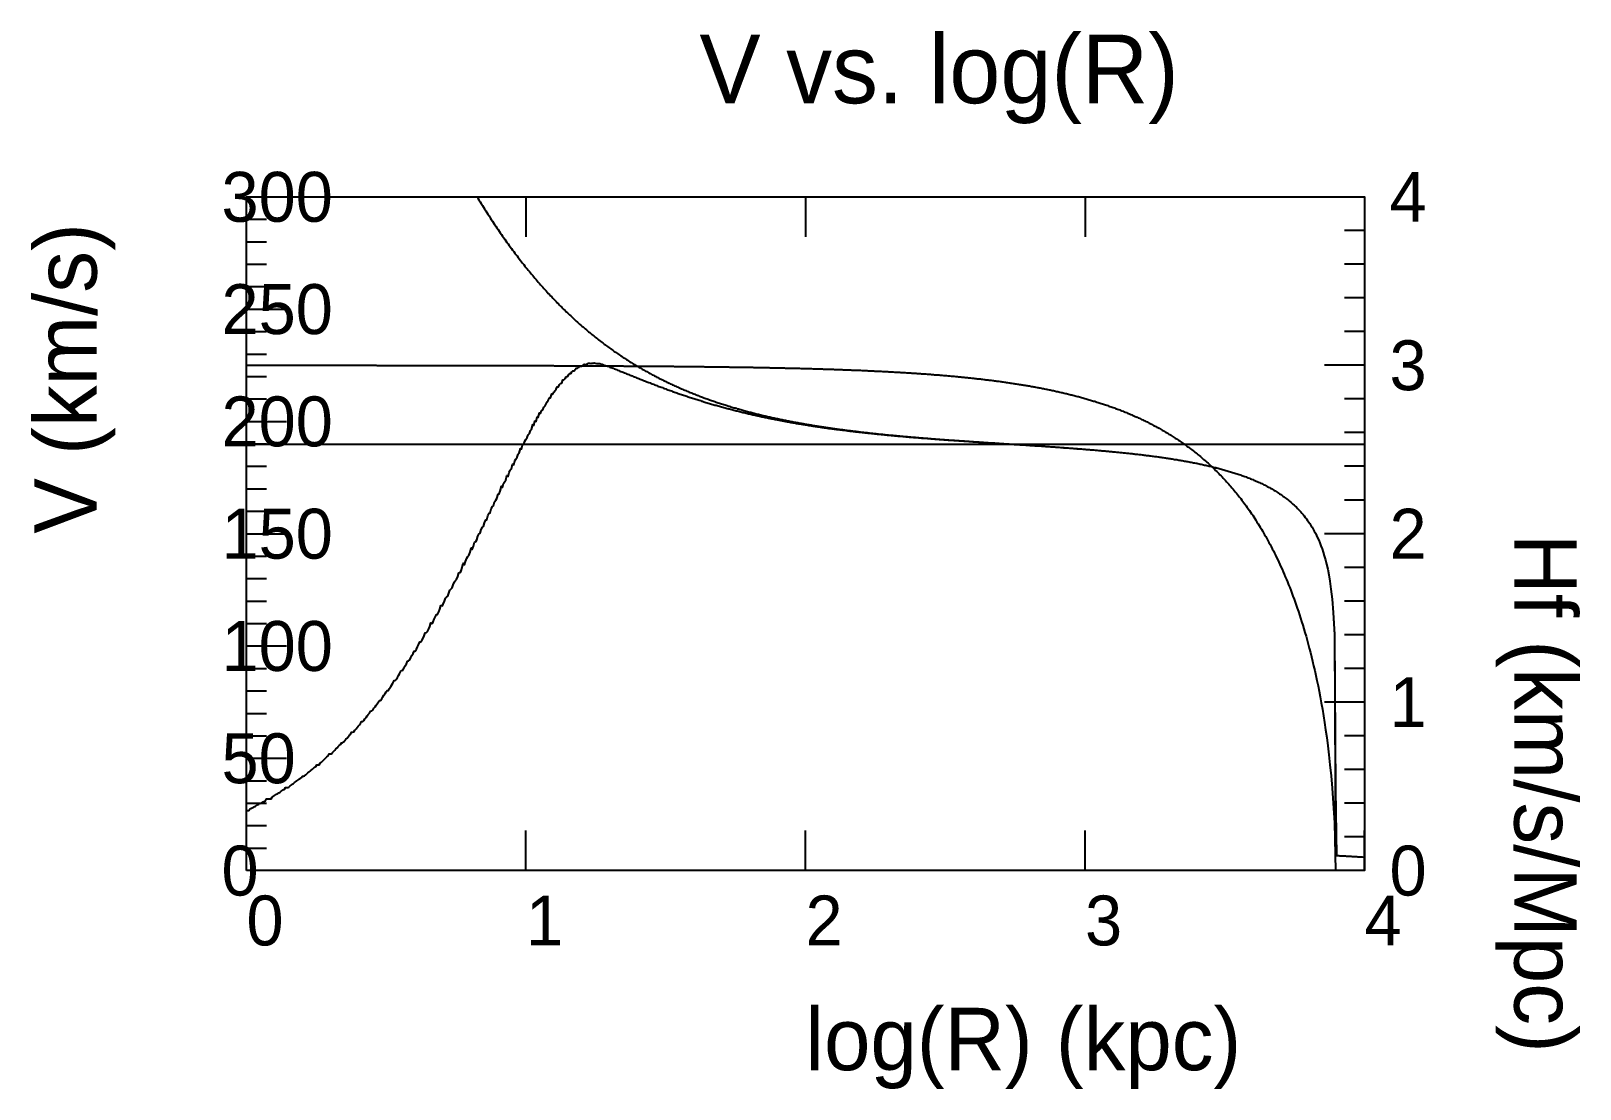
# Model space of a CAD drawing. Extents: x -35 to 214, y -35 to 135.
import ezdxf

# ---------------------------------------------------------------- set-up
doc = ezdxf.new("R2010")
doc.units = 0

msp = doc.modelspace()

# ---------------------------------------------------------------- linework, layer by layer
at = {"color": 0}
for p, q in [((44.8, 108), (44.8, 101.6)), ((89.6, 108), (89.6, 101.6)), ((134.4, 108), (134.4, 101.6)), ((179.2, 108), (179.2, 101.6)), ((0, 104.4), (3.2, 104.4)), ((179.2, 102.6), (176, 102.6)), ((0, 100.8), (3.2, 100.8)), ((0, 97.2), (3.2, 97.2)), ((179.2, 97.2), (176, 97.2)), ((0, 93.6), (3.2, 93.6)), ((0, 90), (6.4, 90)), ((179.2, 91.8), (176, 91.8)), ((0, 86.4), (3.2, 86.4)), ((179.2, 86.4), (176, 86.4)), ((0, 82.8), (3.2, 82.8)), ((179.2, 81), (172.8, 81)), ((0, 79.2), (3.2, 79.2)), ((0, 75.6), (3.2, 75.6)), ((179.2, 75.6), (176, 75.6)), ((0, 72), (6.4, 72)), ((179.2, 70.2), (176, 70.2)), ((0, 68.4), (3.2, 68.4)), ((0, 64.8), (3.2, 64.8)), ((179.2, 64.8), (176, 64.8)), ((0, 61.2), (3.2, 61.2)), ((0, 57.6), (3.2, 57.6)), ((179.2, 59.4), (176, 59.4)), ((0, 54), (6.4, 54)), ((179.2, 54), (172.8, 54)), ((0, 50.4), (3.2, 50.4)), ((179.2, 48.6), (176, 48.6)), ((0, 46.8), (3.2, 46.8)), ((0, 43.2), (3.2, 43.2)), ((179.2, 43.2), (176, 43.2)), ((0, 39.6), (3.2, 39.6)), ((179.2, 37.8), (176, 37.8)), ((0, 36), (6.4, 36)), ((0, 32.4), (3.2, 32.4)), ((179.2, 32.4), (176, 32.4)), ((0, 28.8), (3.2, 28.8)), ((0, 25.2), (3.2, 25.2)), ((179.2, 27), (172.8, 27)), ((0, 21.6), (3.2, 21.6)), ((179.2, 21.6), (176, 21.6)), ((0, 18), (6.4, 18)), ((179.2, 16.2), (176, 16.2)), ((0, 14.4), (3.2, 14.4)), ((0, 10.8), (3.2, 10.8)), ((179.2, 10.8), (176, 10.8)), ((0, 7.2), (3.2, 7.2)), ((44.8, 0), (44.8, 6.4)), ((89.6, 0), (89.6, 6.4)), ((134.4, 0), (134.4, 6.4)), ((179.2, 5.4), (176, 5.4)), ((179.2, 0), (179.2, 6.4)), ((0, 3.6), (3.2, 3.6))]:
    msp.add_line(p, q, dxfattribs=at)
at = {"color": 3}
msp.add_line((0, 68.34), (179.2, 68.34), dxfattribs=at)
at = {"color": 0}
msp.add_lwpolyline([(0, 0), (0, 108), (179.2, 108), (179.2, 0)], close=True, dxfattribs=at)
at = {"color": 6}
msp.add_lwpolyline([(36.98, 108), (37.09, 107.8), (37.27, 107.51), (37.45, 107.21), (37.63, 106.92), (37.81, 106.63), (37.99, 106.34), (38.17, 106.06), (38.35, 105.77), (38.53, 105.49), (38.71, 105.21), (38.89, 104.93), (39.07, 104.65), (39.24, 104.38), (39.42, 104.1), (39.6, 103.83), (39.78, 103.56), (39.96, 103.29), (40.14, 103.02), (40.32, 102.76), (40.5, 102.5), (40.68, 102.23), (40.86, 101.97), (41.04, 101.72), (41.22, 101.46), (41.4, 101.21), (41.57, 100.95), (41.75, 100.7), (41.93, 100.45), (42.11, 100.21), (42.29, 99.96), (42.47, 99.71), (42.65, 99.47), (42.83, 99.23), (43.01, 98.99), (43.19, 98.75), (43.37, 98.52), (43.55, 98.28), (43.72, 98.05), (43.9, 97.82), (44.08, 97.59), (44.26, 97.36), (44.44, 97.13), (44.62, 96.91), (44.8, 96.68), (44.98, 96.46), (45.16, 96.24), (45.34, 96.02), (45.52, 95.8), (45.7, 95.59), (45.88, 95.37), (46.05, 95.16), (46.23, 94.95), (46.41, 94.74), (46.59, 94.53), (46.77, 94.32), (46.95, 94.12), (47.13, 93.91), (47.31, 93.71), (47.49, 93.51), (47.67, 93.31), (47.85, 93.11), (48.03, 92.91), (48.2, 92.72), (48.38, 92.52), (48.56, 92.33), (48.74, 92.14), (48.92, 91.95), (49.1, 91.76), (49.28, 91.57), (49.46, 91.38), (49.64, 91.2), (49.82, 91.01), (50, 90.83), (50.18, 90.65), (50.36, 90.47), (50.53, 90.29), (50.71, 90.12), (50.89, 89.94), (51.07, 89.77), (51.25, 89.59), (51.43, 89.42), (51.61, 89.25), (51.79, 89.08), (51.97, 88.91), (52.15, 88.74), (52.33, 88.58), (52.51, 88.41), (52.68, 88.25), (52.86, 88.09), (53.04, 87.93), (53.22, 87.77), (53.4, 87.61), (53.58, 87.45), (53.76, 87.29), (53.94, 87.14), (54.12, 86.98), (54.3, 86.83), (54.48, 86.68), (54.66, 86.53), (54.84, 86.38), (55.01, 86.23), (55.19, 86.08), (55.37, 85.94), (55.55, 85.79), (55.73, 85.65), (55.91, 85.5), (56.09, 85.36), (56.27, 85.22), (56.45, 85.08), (56.63, 84.94), (56.81, 84.81), (56.99, 84.67), (57.16, 84.53), (57.34, 84.4), (57.52, 84.26), (57.7, 84.13), (57.88, 84), (58.06, 83.87), (58.24, 83.74), (58.42, 83.61), (58.6, 83.48), (58.78, 83.36), (58.96, 83.23), (59.14, 83.11), (59.32, 82.98), (59.49, 82.86), (59.67, 82.74), (59.85, 82.62), (60.03, 82.5), (60.21, 82.38), (60.39, 82.26), (60.57, 82.14), (60.75, 82.03), (60.93, 81.91), (61.11, 81.8), (61.29, 81.68), (61.47, 81.57), (61.64, 81.46), (61.82, 81.35), (62, 81.24), (62.18, 81.13), (62.36, 81.02), (62.54, 80.91), (62.72, 80.8), (62.9, 80.7), (63.08, 80.59), (63.26, 80.49), (63.44, 80.39), (63.62, 80.28), (63.8, 80.18), (63.97, 80.08), (64.15, 79.98), (64.33, 79.88), (64.51, 79.78), (64.69, 79.68), (64.87, 79.59), (65.05, 79.49), (65.23, 79.39), (65.41, 79.3), (65.59, 79.21), (65.77, 79.11), (65.95, 79.02), (66.12, 78.93), (66.3, 78.84), (66.48, 78.75), (66.66, 78.66), (66.84, 78.57), (67.02, 78.48), (67.2, 78.39), (67.38, 78.31), (67.56, 78.22), (67.74, 78.13), (67.92, 78.05), (68.1, 77.96), (68.28, 77.88), (68.45, 77.8), (68.63, 77.72), (68.81, 77.64), (68.99, 77.55), (69.17, 77.47), (69.35, 77.39), (69.53, 77.32), (69.71, 77.24), (69.89, 77.16), (70.07, 77.08), (70.25, 77.01), (70.43, 76.93), (70.6, 76.86), (70.78, 76.78), (70.96, 76.71), (71.14, 76.63), (71.32, 76.56), (71.5, 76.49), (71.68, 76.42), (71.86, 76.35), (72.04, 76.28), (72.22, 76.21), (72.4, 76.14), (72.58, 76.07), (72.76, 76), (72.93, 75.93), (73.11, 75.87), (73.29, 75.8), (73.47, 75.74), (73.65, 75.67), (73.83, 75.61), (74.01, 75.54), (74.19, 75.48), (74.37, 75.41), (74.55, 75.35), (74.73, 75.29), (74.91, 75.23), (75.08, 75.17), (75.26, 75.11), (75.44, 75.05), (75.62, 74.99), (75.8, 74.93), (75.98, 74.87), (76.16, 74.81), (76.34, 74.75), (76.52, 74.7), (76.7, 74.64), (76.88, 74.58), (77.06, 74.53), (77.24, 74.47), (77.41, 74.42), (77.59, 74.36), (77.77, 74.31), (77.95, 74.25), (78.13, 74.2), (78.31, 74.15), (78.49, 74.1), (78.67, 74.04), (78.85, 73.99), (79.03, 73.94), (79.21, 73.89), (79.39, 73.84), (79.56, 73.79), (79.74, 73.74), (79.92, 73.69), (80.1, 73.65), (80.28, 73.6), (80.46, 73.55), (80.64, 73.5), (80.82, 73.46), (81, 73.41), (81.18, 73.36), (81.36, 73.32), (81.54, 73.27), (81.72, 73.23), (81.89, 73.18), (82.07, 73.14), (82.25, 73.09), (82.43, 73.05), (82.61, 73.01), (82.79, 72.97), (82.97, 72.92), (83.15, 72.88), (83.33, 72.84), (83.51, 72.8), (83.69, 72.76), (83.87, 72.72), (84.04, 72.68), (84.22, 72.64), (84.4, 72.6), (84.58, 72.56), (84.76, 72.52), (84.94, 72.48), (85.12, 72.44), (85.3, 72.4), (85.48, 72.37), (85.66, 72.33), (85.84, 72.29), (86.02, 72.25), (86.2, 72.22), (86.37, 72.18), (86.55, 72.15), (86.73, 72.11), (86.91, 72.07), (87.09, 72.04), (87.27, 72), (87.45, 71.97), (87.63, 71.94), (87.81, 71.9), (87.99, 71.87), (88.17, 71.84), (88.35, 71.8), (88.52, 71.77), (88.7, 71.74), (88.88, 71.7), (89.06, 71.67), (89.24, 71.64), (89.42, 71.61), (89.6, 71.58), (89.78, 71.55), (89.96, 71.52), (90.14, 71.49), (90.32, 71.46), (90.5, 71.43), (90.68, 71.4), (90.85, 71.37), (91.03, 71.34), (91.21, 71.31), (91.39, 71.28), (91.57, 71.25), (91.75, 71.22), (91.93, 71.2), (92.11, 71.17), (92.29, 71.14), (92.47, 71.11), (92.65, 71.09), (92.83, 71.06), (93, 71.03), (93.18, 71.01), (93.36, 70.98), (93.54, 70.95), (93.72, 70.93), (93.9, 70.9), (94.08, 70.88), (94.26, 70.85), (94.44, 70.83), (94.62, 70.8), (94.8, 70.78), (94.98, 70.75), (95.16, 70.73), (95.33, 70.7), (95.51, 70.68), (95.69, 70.66), (95.87, 70.63), (96.05, 70.61), (96.23, 70.59), (96.41, 70.56), (96.59, 70.54), (96.77, 70.52), (96.95, 70.49), (97.13, 70.47), (97.31, 70.45), (97.48, 70.43), (97.66, 70.41), (97.84, 70.38), (98.02, 70.36), (98.2, 70.34), (98.38, 70.32), (98.56, 70.3), (98.74, 70.28), (98.92, 70.26), (99.1, 70.24), (99.28, 70.22), (99.46, 70.2), (99.64, 70.18), (99.81, 70.16), (99.99, 70.14), (100.17, 70.12), (100.35, 70.1), (100.53, 70.08), (100.71, 70.06), (100.89, 70.04), (101.07, 70.02), (101.25, 70), (101.43, 69.98), (101.61, 69.97), (101.79, 69.95), (101.96, 69.93), (102.14, 69.91), (102.32, 69.89), (102.5, 69.87), (102.68, 69.86), (102.86, 69.84), (103.04, 69.82), (103.22, 69.8), (103.4, 69.79), (103.58, 69.77), (103.76, 69.75), (103.94, 69.74), (104.12, 69.72), (104.29, 69.7), (104.47, 69.69), (104.65, 69.67), (104.83, 69.65), (105.01, 69.64), (105.19, 69.62), (105.37, 69.6), (105.55, 69.59), (105.73, 69.57), (105.91, 69.56), (106.09, 69.54), (106.27, 69.53), (106.44, 69.51), (106.62, 69.49), (106.8, 69.48), (106.98, 69.46), (107.16, 69.45), (107.34, 69.43), (107.52, 69.42), (107.7, 69.4), (107.88, 69.39), (108.06, 69.37), (108.24, 69.36), (108.42, 69.35), (108.6, 69.33), (108.77, 69.32), (108.95, 69.3), (109.13, 69.29), (109.31, 69.27), (109.49, 69.26), (109.67, 69.25), (109.85, 69.23), (110.03, 69.22), (110.21, 69.2), (110.39, 69.19), (110.57, 69.18), (110.75, 69.16), (110.92, 69.15), (111.1, 69.14), (111.28, 69.12), (111.46, 69.11), (111.64, 69.1), (111.82, 69.08), (112, 69.07), (112.18, 69.06), (112.36, 69.04), (112.54, 69.03), (112.72, 69.02), (112.9, 69.01), (113.08, 68.99), (113.25, 68.98), (113.43, 68.97), (113.61, 68.96), (113.79, 68.94), (113.97, 68.93), (114.15, 68.92), (114.33, 68.91), (114.51, 68.89), (114.69, 68.88), (114.87, 68.87), (115.05, 68.86), (115.23, 68.84), (115.4, 68.83), (115.58, 68.82), (115.76, 68.81), (115.94, 68.79), (116.12, 68.78), (116.3, 68.77), (116.48, 68.76), (116.66, 68.75), (116.84, 68.73), (117.02, 68.72), (117.2, 68.71), (117.38, 68.7), (117.56, 68.69), (117.73, 68.68), (117.91, 68.66), (118.09, 68.65), (118.27, 68.64), (118.45, 68.63), (118.63, 68.62), (118.81, 68.61), (118.99, 68.59), (119.17, 68.58), (119.35, 68.57), (119.53, 68.56), (119.71, 68.55), (119.88, 68.54), (120.06, 68.52), (120.24, 68.51), (120.42, 68.5), (120.6, 68.49), (120.78, 68.48), (120.96, 68.47), (121.14, 68.45), (121.32, 68.44), (121.5, 68.43), (121.68, 68.42), (121.86, 68.41), (122.04, 68.4), (122.21, 68.39), (122.39, 68.37), (122.57, 68.36), (122.75, 68.35), (122.93, 68.34), (123.11, 68.33), (123.29, 68.32), (123.47, 68.3), (123.65, 68.29), (123.83, 68.28), (124.01, 68.27), (124.19, 68.26), (124.36, 68.25), (124.54, 68.24), (124.72, 68.22), (124.9, 68.21), (125.08, 68.2), (125.26, 68.19), (125.44, 68.18), (125.62, 68.16), (125.8, 68.15), (125.98, 68.14), (126.16, 68.13), (126.34, 68.12), (126.52, 68.11), (126.69, 68.09), (126.87, 68.08), (127.05, 68.07), (127.23, 68.06), (127.41, 68.05), (127.59, 68.03), (127.77, 68.02), (127.95, 68.01), (128.13, 68), (128.31, 67.99), (128.49, 67.97), (128.67, 67.96), (128.84, 67.95), (129.02, 67.94), (129.2, 67.92), (129.38, 67.91), (129.56, 67.9), (129.74, 67.89), (129.92, 67.87), (130.1, 67.86), (130.28, 67.85), (130.46, 67.83), (130.64, 67.82), (130.82, 67.81), (131, 67.8), (131.17, 67.78), (131.35, 67.77), (131.53, 67.76), (131.71, 67.74), (131.89, 67.73), (132.07, 67.72), (132.25, 67.7), (132.43, 67.69), (132.61, 67.68), (132.79, 67.66), (132.97, 67.65), (133.15, 67.64), (133.32, 67.62), (133.5, 67.61), (133.68, 67.59), (133.86, 67.58), (134.04, 67.57), (134.22, 67.55), (134.4, 67.54), (134.58, 67.52), (134.76, 67.51), (134.94, 67.49), (135.12, 67.48), (135.3, 67.46), (135.48, 67.45), (135.65, 67.43), (135.83, 67.42), (136.01, 67.4), (136.19, 67.39), (136.37, 67.37), (136.55, 67.36), (136.73, 67.34), (136.91, 67.33), (137.09, 67.31), (137.27, 67.29), (137.45, 67.28), (137.63, 67.26), (137.8, 67.25), (137.98, 67.23), (138.16, 67.21), (138.34, 67.2), (138.52, 67.18), (138.7, 67.16), (138.88, 67.14), (139.06, 67.13), (139.24, 67.11), (139.42, 67.09), (139.6, 67.07), (139.78, 67.06), (139.96, 67.04), (140.13, 67.02), (140.31, 67), (140.49, 66.98), (140.67, 66.97), (140.85, 66.95), (141.03, 66.93), (141.21, 66.91), (141.39, 66.89), (141.57, 66.87), (141.75, 66.85), (141.93, 66.83), (142.11, 66.81), (142.28, 66.79), (142.46, 66.77), (142.64, 66.75), (142.82, 66.73), (143, 66.71), (143.18, 66.69), (143.36, 66.67), (143.54, 66.65), (143.72, 66.62), (143.9, 66.6), (144.08, 66.58), (144.26, 66.56), (144.44, 66.54), (144.61, 66.51), (144.79, 66.49), (144.97, 66.47), (145.15, 66.44), (145.33, 66.42), (145.51, 66.4), (145.69, 66.37), (145.87, 66.35), (146.05, 66.32), (146.23, 66.3), (146.41, 66.27), (146.59, 66.25), (146.76, 66.22), (146.94, 66.2), (147.12, 66.17), (147.3, 66.15), (147.48, 66.12), (147.66, 66.09), (147.84, 66.06), (148.02, 66.04), (148.2, 66.01), (148.38, 65.98), (148.56, 65.95), (148.74, 65.92), (148.92, 65.9), (149.09, 65.87), (149.27, 65.84), (149.45, 65.81), (149.63, 65.78), (149.81, 65.75), (149.99, 65.71), (150.17, 65.68), (150.35, 65.65), (150.53, 65.62), (150.71, 65.59), (150.89, 65.55), (151.07, 65.52), (151.24, 65.49), (151.42, 65.45), (151.6, 65.42), (151.78, 65.38), (151.96, 65.35), (152.14, 65.31), (152.32, 65.28), (152.5, 65.24), (152.68, 65.2), (152.86, 65.16), (153.04, 65.13), (153.22, 65.09), (153.4, 65.05), (153.57, 65.01), (153.75, 64.97), (153.93, 64.93), (154.11, 64.89), (154.29, 64.85), (154.47, 64.8), (154.65, 64.76), (154.83, 64.72), (155.01, 64.67), (155.19, 64.63), (155.37, 64.59), (155.55, 64.54), (155.72, 64.49), (155.9, 64.45), (156.08, 64.4), (156.26, 64.35), (156.44, 64.3), (156.62, 64.25), (156.8, 64.2), (156.98, 64.15), (157.16, 64.1), (157.34, 64.05), (157.52, 63.99), (157.7, 63.94), (157.88, 63.89), (158.05, 63.83), (158.23, 63.77), (158.41, 63.72), (158.59, 63.66), (158.77, 63.6), (158.95, 63.54), (159.13, 63.48), (159.31, 63.42), (159.49, 63.35), (159.67, 63.29), (159.85, 63.23), (160.03, 63.16), (160.2, 63.09), (160.38, 63.02), (160.56, 62.96), (160.74, 62.88), (160.92, 62.81), (161.1, 62.74), (161.28, 62.67), (161.46, 62.59), (161.64, 62.52), (161.82, 62.44), (162, 62.36), (162.18, 62.28), (162.36, 62.2), (162.53, 62.11), (162.71, 62.03), (162.89, 61.94), (163.07, 61.85), (163.25, 61.76), (163.43, 61.67), (163.61, 61.57), (163.79, 61.48), (163.97, 61.38), (164.15, 61.28), (164.33, 61.18), (164.51, 61.08), (164.68, 60.97), (164.86, 60.86), (165.04, 60.75), (165.22, 60.64), (165.4, 60.52), (165.58, 60.41), (165.76, 60.28), (165.94, 60.16), (166.12, 60.03), (166.3, 59.9), (166.48, 59.77), (166.66, 59.64), (166.84, 59.5), (167.01, 59.35), (167.19, 59.21), (167.37, 59.05), (167.55, 58.9), (167.73, 58.74), (167.91, 58.57), (168.09, 58.41), (168.27, 58.23), (168.45, 58.05), (168.63, 57.87), (168.81, 57.68), (168.99, 57.48), (169.16, 57.27), (169.34, 57.06), (169.52, 56.84), (169.7, 56.62), (169.88, 56.38), (170.06, 56.13), (170.24, 55.88), (170.42, 55.61), (170.6, 55.33), (170.78, 55.04), (170.96, 54.74), (171.14, 54.42), (171.32, 54.08), (171.49, 53.73), (171.67, 53.35), (171.85, 52.95), (172.03, 52.52), (172.21, 52.07), (172.39, 51.57), (172.57, 51.04), (172.75, 50.47), (172.93, 49.83), (173.11, 49.13), (173.29, 48.34), (173.47, 47.43), (173.64, 46.38), (173.82, 45.12), (174, 43.53), (174.18, 41.36), (174.36, 37.82), (174.54, 2.44), (174.72, 2.43), (174.9, 2.42), (175.08, 2.4), (175.26, 2.39), (175.44, 2.38), (175.62, 2.37), (175.8, 2.36), (175.97, 2.35), (176.15, 2.34), (176.33, 2.33), (176.51, 2.32), (176.69, 2.31), (176.87, 2.3), (177.05, 2.29), (177.23, 2.28), (177.41, 2.26), (177.59, 2.25), (177.77, 2.24), (177.95, 2.23), (178.12, 2.22), (178.3, 2.21), (178.48, 2.2), (178.66, 2.19), (178.84, 2.18), (179.02, 2.17), (179.2, 2.16)], dxfattribs=at)
at = {"color": 4}
msp.add_lwpolyline([(0, 9.63), (0.18, 9.64), (0.36, 9.65), (0.54, 9.85), (0.72, 9.94), (0.9, 10.04), (1.08, 10.13), (1.25, 10.23), (1.43, 10.33), (1.61, 10.43), (1.79, 10.53), (1.97, 10.63), (2.15, 10.73), (2.33, 10.83), (2.51, 10.93), (2.69, 11.03), (2.87, 11.12), (3.05, 11.2), (3.23, 11.48), (3.4, 11.49), (3.58, 11.5), (3.76, 11.51), (3.94, 11.52), (4.12, 11.78), (4.3, 11.89), (4.48, 12.01), (4.66, 12.12), (4.84, 12.24), (5.02, 12.36), (5.2, 12.47), (5.38, 12.59), (5.56, 12.71), (5.73, 12.83), (5.91, 12.94), (6.09, 13.03), (6.27, 13.32), (6.45, 13.33), (6.63, 13.34), (6.81, 13.36), (6.99, 13.58), (7.17, 13.71), (7.35, 13.84), (7.53, 13.97), (7.71, 14.1), (7.88, 14.24), (8.06, 14.38), (8.24, 14.51), (8.42, 14.64), (8.6, 14.77), (8.78, 14.88), (8.96, 15.14), (9.14, 15.16), (9.32, 15.17), (9.5, 15.36), (9.68, 15.51), (9.86, 15.65), (10.04, 15.81), (10.21, 15.96), (10.39, 16.11), (10.57, 16.26), (10.75, 16.41), (10.93, 16.55), (11.11, 16.69), (11.29, 16.94), (11.47, 16.96), (11.65, 16.97), (11.83, 17.22), (12.01, 17.38), (12.19, 17.55), (12.36, 17.72), (12.54, 17.89), (12.72, 18.06), (12.9, 18.22), (13.08, 18.37), (13.26, 18.71), (13.44, 18.72), (13.62, 18.74), (13.8, 18.93), (13.98, 19.12), (14.16, 19.31), (14.34, 19.5), (14.52, 19.68), (14.69, 19.87), (14.87, 20.04), (15.05, 20.22), (15.23, 20.47), (15.41, 20.49), (15.59, 20.63), (15.77, 20.85), (15.95, 21.05), (16.13, 21.25), (16.31, 21.45), (16.49, 21.65), (16.67, 21.83), (16.84, 22.19), (17.02, 22.2), (17.2, 22.23), (17.38, 22.5), (17.56, 22.73), (17.74, 22.95), (17.92, 23.17), (18.1, 23.37), (18.28, 23.59), (18.46, 23.89), (18.64, 23.91), (18.82, 24.05), (19, 24.31), (19.17, 24.55), (19.35, 24.78), (19.53, 25.01), (19.71, 25.24), (19.89, 25.57), (20.07, 25.59), (20.25, 25.73), (20.43, 26.01), (20.61, 26.27), (20.79, 26.51), (20.97, 26.75), (21.15, 27.05), (21.32, 27.24), (21.5, 27.26), (21.68, 27.55), (21.86, 27.84), (22.04, 28.1), (22.22, 28.36), (22.4, 28.66), (22.58, 28.87), (22.76, 28.89), (22.94, 29.21), (23.12, 29.5), (23.3, 29.78), (23.48, 30.06), (23.65, 30.49), (23.83, 30.49), (24.01, 30.63), (24.19, 30.97), (24.37, 31.27), (24.55, 31.56), (24.73, 31.94), (24.91, 32.06), (25.09, 32.15), (25.27, 32.51), (25.45, 32.83), (25.63, 33.13), (25.8, 33.56), (25.98, 33.62), (26.16, 33.76), (26.34, 34.13), (26.52, 34.46), (26.7, 34.8), (26.88, 35.15), (27.06, 35.16), (27.24, 35.48), (27.42, 35.84), (27.6, 36.18), (27.78, 36.68), (27.96, 36.67), (28.13, 36.88), (28.31, 37.27), (28.49, 37.63), (28.67, 38.12), (28.85, 38.15), (29.03, 38.35), (29.21, 38.76), (29.39, 39.14), (29.57, 39.71), (29.75, 39.6), (29.93, 39.89), (30.11, 40.31), (30.28, 40.73), (30.46, 41.03), (30.64, 41.05), (30.82, 41.5), (31, 41.92), (31.18, 42.49), (31.36, 42.44), (31.54, 42.73), (31.72, 43.17), (31.9, 43.67), (32.08, 43.82), (32.26, 43.99), (32.44, 44.46), (32.61, 44.96), (32.79, 45.17), (32.97, 45.3), (33.15, 45.79), (33.33, 46.31), (33.51, 46.5), (33.69, 46.66), (33.87, 47.16), (34.05, 47.74), (34.23, 47.8), (34.41, 48.07), (34.59, 48.59), (34.76, 49.28), (34.94, 49), (35.12, 49.53), (35.3, 50.08), (35.48, 50.33), (35.66, 50.48), (35.84, 51.03), (36.02, 51.74), (36.2, 51.47), (36.38, 52.02), (36.56, 52.64), (36.74, 52.74), (36.92, 53.04), (37.09, 53.63), (37.27, 53.92), (37.45, 54.07), (37.63, 54.67), (37.81, 55.07), (37.99, 55.14), (38.17, 55.74), (38.35, 56.2), (38.53, 56.23), (38.71, 56.84), (38.89, 57.29), (39.07, 57.34), (39.24, 57.97), (39.42, 58.35), (39.6, 58.47), (39.78, 59.12), (39.96, 59.39), (40.14, 59.63), (40.32, 60.33), (40.5, 60.39), (40.68, 60.81), (40.86, 61.61), (41.04, 61.38), (41.22, 62.03), (41.4, 62.35), (41.57, 62.58), (41.75, 63.33), (41.93, 63.19), (42.11, 63.83), (42.29, 64.2), (42.47, 64.4), (42.65, 65.17), (42.83, 65.02), (43.01, 65.69), (43.19, 65.94), (43.37, 66.27), (43.55, 66.77), (43.72, 66.89), (43.9, 67.64), (44.08, 67.53), (44.26, 68.21), (44.44, 68.36), (44.62, 68.81), (44.8, 69.12), (44.98, 69.43), (45.16, 69.85), (45.34, 70.06), (45.52, 70.55), (45.7, 70.7), (45.88, 71.49), (46.05, 71.34), (46.23, 72.1), (46.41, 71.98), (46.59, 72.74), (46.77, 72.61), (46.95, 73.38), (47.13, 73.25), (47.31, 73.71), (47.49, 73.88), (47.67, 74.27), (47.85, 74.51), (48.03, 74.81), (48.2, 75.14), (48.38, 75.33), (48.56, 75.78), (48.74, 75.77), (48.92, 76.42), (49.1, 76.36), (49.28, 76.71), (49.46, 76.95), (49.64, 77.15), (49.82, 77.56), (50, 77.55), (50.18, 77.9), (50.36, 78.1), (50.53, 78.15), (50.71, 78.67), (50.89, 78.65), (51.07, 78.9), (51.25, 79.17), (51.43, 79.19), (51.61, 79.45), (51.79, 79.66), (51.97, 79.68), (52.15, 79.93), (52.33, 80.11), (52.51, 80.13), (52.68, 80.33), (52.86, 80.52), (53.04, 80.53), (53.22, 80.66), (53.4, 80.88), (53.58, 80.87), (53.76, 80.88), (53.94, 81.02), (54.12, 81.15), (54.3, 81.14), (54.48, 81.15), (54.66, 81.24), (54.84, 81.33), (55.01, 81.31), (55.19, 81.3), (55.37, 81.33), (55.55, 81.35), (55.73, 81.37), (55.91, 81.33), (56.09, 81.3), (56.27, 81.27), (56.45, 81.27), (56.63, 81.26), (56.81, 81.2), (56.99, 81.15), (57.16, 81.09), (57.34, 81.04), (57.52, 80.98), (57.7, 80.92), (57.88, 80.85), (58.06, 80.79), (58.24, 80.72), (58.42, 80.65), (58.6, 80.58), (58.78, 80.51), (58.96, 80.44), (59.14, 80.37), (59.32, 80.3), (59.49, 80.23), (59.67, 80.15), (59.85, 80.08), (60.03, 80.01), (60.21, 79.94), (60.39, 79.87), (60.57, 79.8), (60.75, 79.72), (60.93, 79.65), (61.11, 79.58), (61.29, 79.51), (61.47, 79.43), (61.64, 79.36), (61.82, 79.29), (62, 79.22), (62.18, 79.15), (62.36, 79.07), (62.54, 79), (62.72, 78.93), (62.9, 78.86), (63.08, 78.79), (63.26, 78.72), (63.44, 78.65), (63.62, 78.58), (63.8, 78.51), (63.97, 78.43), (64.15, 78.36), (64.33, 78.29), (64.51, 78.22), (64.69, 78.16), (64.87, 78.09), (65.05, 78.02), (65.23, 77.95), (65.41, 77.88), (65.59, 77.81), (65.77, 77.74), (65.95, 77.67), (66.12, 77.61), (66.3, 77.54), (66.48, 77.47), (66.66, 77.41), (66.84, 77.34), (67.02, 77.27), (67.2, 77.21), (67.38, 77.14), (67.56, 77.08), (67.74, 77.01), (67.92, 76.95), (68.1, 76.88), (68.28, 76.82), (68.45, 76.76), (68.63, 76.69), (68.81, 76.63), (68.99, 76.57), (69.17, 76.5), (69.35, 76.44), (69.53, 76.38), (69.71, 76.32), (69.89, 76.26), (70.07, 76.2), (70.25, 76.14), (70.43, 76.08), (70.6, 76.02), (70.78, 75.96), (70.96, 75.9), (71.14, 75.84), (71.32, 75.78), (71.5, 75.72), (71.68, 75.67), (71.86, 75.61), (72.04, 75.55), (72.22, 75.49), (72.4, 75.44), (72.58, 75.38), (72.76, 75.33), (72.93, 75.27), (73.11, 75.22), (73.29, 75.16), (73.47, 75.11), (73.65, 75.05), (73.83, 75), (74.01, 74.94), (74.19, 74.89), (74.37, 74.84), (74.55, 74.79), (74.73, 74.73), (74.91, 74.68), (75.08, 74.63), (75.26, 74.58), (75.44, 74.53), (75.62, 74.48), (75.8, 74.43), (75.98, 74.38), (76.16, 74.33), (76.34, 74.28), (76.52, 74.23), (76.7, 74.18), (76.88, 74.14), (77.06, 74.09), (77.24, 74.04), (77.41, 73.99), (77.59, 73.95), (77.77, 73.9), (77.95, 73.85), (78.13, 73.81), (78.31, 73.76), (78.49, 73.72), (78.67, 73.67), (78.85, 73.63), (79.03, 73.58), (79.21, 73.54), (79.39, 73.49), (79.56, 73.45), (79.74, 73.41), (79.92, 73.36), (80.1, 73.32), (80.28, 73.28), (80.46, 73.24), (80.64, 73.2), (80.82, 73.15), (81, 73.11), (81.18, 73.07), (81.36, 73.03), (81.54, 72.99), (81.72, 72.95), (81.89, 72.91), (82.07, 72.87), (82.25, 72.83), (82.43, 72.8), (82.61, 72.76), (82.79, 72.72), (82.97, 72.68), (83.15, 72.64), (83.33, 72.61), (83.51, 72.57), (83.69, 72.53), (83.87, 72.49), (84.04, 72.46), (84.22, 72.42), (84.4, 72.39), (84.58, 72.35), (84.76, 72.32), (84.94, 72.28), (85.12, 72.25), (85.3, 72.21), (85.48, 72.18), (85.66, 72.14), (85.84, 72.11), (86.02, 72.08), (86.2, 72.04), (86.37, 72.01), (86.55, 71.98), (86.73, 71.94), (86.91, 71.91), (87.09, 71.88), (87.27, 71.85), (87.45, 71.82), (87.63, 71.78), (87.81, 71.75), (87.99, 71.72), (88.17, 71.69), (88.35, 71.66), (88.52, 71.63), (88.7, 71.6), (88.88, 71.57), (89.06, 71.54), (89.24, 71.51), (89.42, 71.48), (89.6, 71.45), (89.78, 71.43), (89.96, 71.4), (90.14, 71.37), (90.32, 71.34), (90.5, 71.31), (90.68, 71.28), (90.85, 71.26), (91.03, 71.23), (91.21, 71.2), (91.39, 71.18), (91.57, 71.15), (91.75, 71.12), (91.93, 71.1), (92.11, 71.07), (92.29, 71.04), (92.47, 71.02), (92.65, 70.99), (92.83, 70.97), (93, 70.94), (93.18, 70.92), (93.36, 70.89), (93.54, 70.87), (93.72, 70.84), (93.9, 70.82), (94.08, 70.8), (94.26, 70.77), (94.44, 70.75), (94.62, 70.73), (94.8, 70.7), (94.98, 70.68), (95.16, 70.66), (95.33, 70.63), (95.51, 70.61), (95.69, 70.59), (95.87, 70.57), (96.05, 70.54), (96.23, 70.52), (96.41, 70.5), (96.59, 70.48), (96.77, 70.46), (96.95, 70.43), (97.13, 70.41), (97.31, 70.39), (97.48, 70.37), (97.66, 70.35), (97.84, 70.33), (98.02, 70.31), (98.2, 70.29), (98.38, 70.27), (98.56, 70.25), (98.74, 70.23), (98.92, 70.21), (99.1, 70.19), (99.28, 70.17), (99.46, 70.15), (99.64, 70.13), (99.81, 70.11), (99.99, 70.09), (100.17, 70.07), (100.35, 70.06), (100.53, 70.04), (100.71, 70.02), (100.89, 70), (101.07, 69.98), (101.25, 69.96), (101.43, 69.95), (101.61, 69.93), (101.79, 69.91), (101.96, 69.89), (102.14, 69.88), (102.32, 69.86), (102.5, 69.84), (102.68, 69.82), (102.86, 69.81), (103.04, 69.79), (103.22, 69.77), (103.4, 69.76), (103.58, 69.74), (103.76, 69.72), (103.94, 69.71), (104.12, 69.69), (104.29, 69.67), (104.47, 69.66), (104.65, 69.64), (104.83, 69.63), (105.01, 69.61), (105.19, 69.6), (105.37, 69.58), (105.55, 69.56), (105.73, 69.55), (105.91, 69.53), (106.09, 69.52), (106.27, 69.5), (106.44, 69.49), (106.62, 69.47), (106.8, 69.46), (106.98, 69.44), (107.16, 69.43), (107.34, 69.41), (107.52, 69.4), (107.7, 69.38), (107.88, 69.37), (108.06, 69.36), (108.24, 69.34), (108.42, 69.33), (108.6, 69.31), (108.77, 69.3), (108.95, 69.29), (109.13, 69.27), (109.31, 69.26), (109.49, 69.24), (109.67, 69.23), (109.85, 69.22), (110.03, 69.2), (110.21, 69.19), (110.39, 69.18), (110.57, 69.16), (110.75, 69.15), (110.92, 69.14), (111.1, 69.12), (111.28, 69.11), (111.46, 69.1), (111.64, 69.08), (111.82, 69.07), (112, 69.06), (112.18, 69.05), (112.36, 69.03), (112.54, 69.02), (112.72, 69.01), (112.9, 68.99), (113.08, 68.98), (113.25, 68.97), (113.43, 68.96), (113.61, 68.94), (113.79, 68.93), (113.97, 68.92), (114.15, 68.91), (114.33, 68.9), (114.51, 68.88), (114.69, 68.87), (114.87, 68.86), (115.05, 68.85), (115.23, 68.83), (115.4, 68.82), (115.58, 68.81), (115.76, 68.8), (115.94, 68.79), (116.12, 68.77), (116.3, 68.76), (116.48, 68.75), (116.66, 68.74), (116.84, 68.73), (117.02, 68.72), (117.2, 68.7), (117.38, 68.69), (117.56, 68.68), (117.73, 68.67), (117.91, 68.66), (118.09, 68.65), (118.27, 68.63), (118.45, 68.62), (118.63, 68.61), (118.81, 68.6), (118.99, 68.59), (119.17, 68.58), (119.35, 68.56), (119.53, 68.55), (119.71, 68.54), (119.88, 68.53), (120.06, 68.52), (120.24, 68.51), (120.42, 68.5), (120.6, 68.48), (120.78, 68.47), (120.96, 68.46), (121.14, 68.45), (121.32, 68.44), (121.5, 68.43), (121.68, 68.42), (121.86, 68.4), (122.04, 68.39), (122.21, 68.38), (122.39, 68.37), (122.57, 68.36), (122.75, 68.35), (122.93, 68.34), (123.11, 68.32), (123.29, 68.31), (123.47, 68.3), (123.65, 68.29), (123.83, 68.28), (124.01, 68.27), (124.19, 68.25), (124.36, 68.24), (124.54, 68.23), (124.72, 68.22), (124.9, 68.21), (125.08, 68.2), (125.26, 68.19), (125.44, 68.17), (125.62, 68.16), (125.8, 68.15), (125.98, 68.14), (126.16, 68.13), (126.34, 68.11), (126.52, 68.1), (126.69, 68.09), (126.87, 68.08), (127.05, 68.07), (127.23, 68.06), (127.41, 68.04), (127.59, 68.03), (127.77, 68.02), (127.95, 68.01), (128.13, 67.99), (128.31, 67.98), (128.49, 67.97), (128.67, 67.96), (128.84, 67.95), (129.02, 67.93), (129.2, 67.92), (129.38, 67.91), (129.56, 67.9), (129.74, 67.88), (129.92, 67.87), (130.1, 67.86), (130.28, 67.85), (130.46, 67.83), (130.64, 67.82), (130.82, 67.81), (131, 67.79), (131.17, 67.78), (131.35, 67.77), (131.53, 67.76), (131.71, 67.74), (131.89, 67.73), (132.07, 67.72), (132.25, 67.7), (132.43, 67.69), (132.61, 67.68), (132.79, 67.66), (132.97, 67.65), (133.15, 67.63), (133.32, 67.62), (133.5, 67.61), (133.68, 67.59), (133.86, 67.58), (134.04, 67.56), (134.22, 67.55), (134.4, 67.54), (134.58, 67.52), (134.76, 67.51), (134.94, 67.49), (135.12, 67.48), (135.3, 67.46), (135.48, 67.45), (135.65, 67.43), (135.83, 67.42), (136.01, 67.4), (136.19, 67.39), (136.37, 67.37), (136.55, 67.36), (136.73, 67.34), (136.91, 67.32), (137.09, 67.31), (137.27, 67.29), (137.45, 67.28), (137.63, 67.26), (137.8, 67.24), (137.98, 67.23), (138.16, 67.21), (138.34, 67.19), (138.52, 67.18), (138.7, 67.16), (138.88, 67.14), (139.06, 67.13), (139.24, 67.11), (139.42, 67.09), (139.6, 67.07), (139.78, 67.06), (139.96, 67.04), (140.13, 67.02), (140.31, 67), (140.49, 66.98), (140.67, 66.97), (140.85, 66.95), (141.03, 66.93), (141.21, 66.91), (141.39, 66.89), (141.57, 66.87), (141.75, 66.85), (141.93, 66.83), (142.11, 66.81), (142.28, 66.79), (142.46, 66.77), (142.64, 66.75), (142.82, 66.73), (143, 66.71), (143.18, 66.69), (143.36, 66.67), (143.54, 66.65), (143.72, 66.62), (143.9, 66.6), (144.08, 66.58), (144.26, 66.56), (144.44, 66.54), (144.61, 66.51), (144.79, 66.49), (144.97, 66.47), (145.15, 66.44), (145.33, 66.42), (145.51, 66.4), (145.69, 66.37), (145.87, 66.35), (146.05, 66.32), (146.23, 66.3), (146.41, 66.27), (146.59, 66.25), (146.76, 66.22), (146.94, 66.2), (147.12, 66.17), (147.3, 66.15), (147.48, 66.12), (147.66, 66.09), (147.84, 66.06), (148.02, 66.04), (148.2, 66.01), (148.38, 65.98), (148.56, 65.95), (148.74, 65.92), (148.92, 65.89), (149.09, 65.87), (149.27, 65.84), (149.45, 65.81), (149.63, 65.78), (149.81, 65.74), (149.99, 65.71), (150.17, 65.68), (150.35, 65.65), (150.53, 65.62), (150.71, 65.59), (150.89, 65.55), (151.07, 65.52), (151.24, 65.49), (151.42, 65.45), (151.6, 65.42), (151.78, 65.38), (151.96, 65.35), (152.14, 65.31), (152.32, 65.28), (152.5, 65.24), (152.68, 65.2), (152.86, 65.16), (153.04, 65.13), (153.22, 65.09), (153.4, 65.05), (153.57, 65.01), (153.75, 64.97), (153.93, 64.93), (154.11, 64.89), (154.29, 64.85), (154.47, 64.8), (154.65, 64.76), (154.83, 64.72), (155.01, 64.67), (155.19, 64.63), (155.37, 64.58), (155.55, 64.54), (155.72, 64.49), (155.9, 64.45), (156.08, 64.4), (156.26, 64.35), (156.44, 64.3), (156.62, 64.25), (156.8, 64.2), (156.98, 64.15), (157.16, 64.1), (157.34, 64.05), (157.52, 63.99), (157.7, 63.94), (157.88, 63.89), (158.05, 63.83), (158.23, 63.77), (158.41, 63.72), (158.59, 63.66), (158.77, 63.6), (158.95, 63.54), (159.13, 63.48), (159.31, 63.42), (159.49, 63.35), (159.67, 63.29), (159.85, 63.23), (160.03, 63.16), (160.2, 63.09), (160.38, 63.02), (160.56, 62.96), (160.74, 62.88), (160.92, 62.81), (161.1, 62.74), (161.28, 62.67), (161.46, 62.59), (161.64, 62.52), (161.82, 62.44), (162, 62.36), (162.18, 62.28), (162.36, 62.2), (162.53, 62.11), (162.71, 62.03), (162.89, 61.94), (163.07, 61.85), (163.25, 61.76), (163.43, 61.67), (163.61, 61.57), (163.79, 61.48), (163.97, 61.38), (164.15, 61.28), (164.33, 61.18), (164.51, 61.08), (164.68, 60.97), (164.86, 60.86), (165.04, 60.75), (165.22, 60.64), (165.4, 60.52), (165.58, 60.41), (165.76, 60.28), (165.94, 60.16), (166.12, 60.03), (166.3, 59.9), (166.48, 59.77), (166.66, 59.64), (166.84, 59.5), (167.01, 59.35), (167.19, 59.21), (167.37, 59.05), (167.55, 58.9), (167.73, 58.74), (167.91, 58.57), (168.09, 58.41), (168.27, 58.23), (168.45, 58.05), (168.63, 57.87), (168.81, 57.68), (168.99, 57.48), (169.16, 57.27), (169.34, 57.06), (169.52, 56.84), (169.7, 56.62), (169.88, 56.38), (170.06, 56.13), (170.24, 55.88), (170.42, 55.61), (170.6, 55.33), (170.78, 55.04), (170.96, 54.74), (171.14, 54.42), (171.32, 54.08), (171.49, 53.73), (171.67, 53.35), (171.85, 52.95), (172.03, 52.52), (172.21, 52.07), (172.39, 51.57), (172.57, 51.04), (172.75, 50.47), (172.93, 49.83), (173.11, 49.13), (173.29, 48.34), (173.47, 47.43), (173.64, 46.38), (173.82, 45.12), (174, 43.53), (174.18, 41.35), (174.36, 37.8), (174.54, 13.02), (174.72, 2.43), (174.9, 2.42), (175.08, 2.4), (175.26, 2.39), (175.44, 2.38), (175.62, 2.37), (175.8, 2.36), (175.97, 2.35), (176.15, 2.34), (176.33, 2.33), (176.51, 2.32), (176.69, 2.31), (176.87, 2.3), (177.05, 2.29), (177.23, 2.28), (177.41, 2.26), (177.59, 2.25), (177.77, 2.24), (177.95, 2.23), (178.12, 2.22), (178.3, 2.21), (178.48, 2.2), (178.66, 2.19), (178.84, 2.18), (179.02, 2.17), (179.2, 2.16)], dxfattribs=at)
at = {"color": 1}
msp.add_lwpolyline([(0, 80.99), (0.17, 80.99), (0.35, 80.99), (0.52, 80.99), (0.7, 80.99), (0.87, 80.99), (1.05, 80.99), (1.22, 80.99), (1.4, 80.99), (1.57, 80.99), (1.75, 80.99), (1.92, 80.99), (2.09, 80.99), (2.27, 80.99), (2.44, 80.99), (2.62, 80.99), (2.79, 80.99), (2.97, 80.99), (3.14, 80.99), (3.32, 80.99), (3.49, 80.99), (3.67, 80.99), (3.84, 80.99), (4.01, 80.99), (4.19, 80.99), (4.36, 80.99), (4.54, 80.99), (4.71, 80.99), (4.89, 80.99), (5.06, 80.99), (5.24, 80.99), (5.41, 80.99), (5.58, 80.99), (5.76, 80.99), (5.93, 80.99), (6.11, 80.99), (6.28, 80.99), (6.46, 80.99), (6.63, 80.99), (6.81, 80.99), (6.98, 80.99), (7.16, 80.99), (7.33, 80.99), (7.5, 80.99), (7.68, 80.99), (7.85, 80.99), (8.03, 80.99), (8.2, 80.99), (8.38, 80.99), (8.55, 80.99), (8.73, 80.99), (8.9, 80.99), (9.08, 80.99), (9.25, 80.99), (9.42, 80.99), (9.6, 80.99), (9.77, 80.99), (9.95, 80.99), (10.12, 80.99), (10.3, 80.99), (10.47, 80.99), (10.65, 80.99), (10.82, 80.99), (11, 80.99), (11.17, 80.99), (11.34, 80.99), (11.52, 80.99), (11.69, 80.99), (11.87, 80.99), (12.04, 80.99), (12.22, 80.99), (12.39, 80.99), (12.57, 80.99), (12.74, 80.99), (12.92, 80.99), (13.09, 80.99), (13.26, 80.99), (13.44, 80.99), (13.61, 80.99), (13.79, 80.99), (13.96, 80.99), (14.14, 80.99), (14.31, 80.99), (14.49, 80.99), (14.66, 80.99), (14.84, 80.99), (15.01, 80.99), (15.18, 80.99), (15.36, 80.99), (15.53, 80.99), (15.71, 80.99), (15.88, 80.99), (16.06, 80.99), (16.23, 80.99), (16.41, 80.99), (16.58, 80.99), (16.75, 80.99), (16.93, 80.99), (17.1, 80.99), (17.28, 80.99), (17.45, 80.99), (17.63, 80.99), (17.8, 80.99), (17.98, 80.99), (18.15, 80.99), (18.33, 80.99), (18.5, 80.99), (18.67, 80.99), (18.85, 80.99), (19.02, 80.99), (19.2, 80.99), (19.37, 80.99), (19.55, 80.99), (19.72, 80.99), (19.9, 80.99), (20.07, 80.99), (20.25, 80.99), (20.42, 80.99), (20.59, 80.99), (20.77, 80.99), (20.94, 80.98), (21.12, 80.98), (21.29, 80.98), (21.47, 80.98), (21.64, 80.98), (21.82, 80.98), (21.99, 80.98), (22.17, 80.98), (22.34, 80.98), (22.51, 80.98), (22.69, 80.98), (22.86, 80.98), (23.04, 80.98), (23.21, 80.98), (23.39, 80.98), (23.56, 80.98), (23.74, 80.98), (23.91, 80.98), (24.09, 80.98), (24.26, 80.98), (24.43, 80.98), (24.61, 80.98), (24.78, 80.98), (24.96, 80.98), (25.13, 80.98), (25.31, 80.98), (25.48, 80.98), (25.66, 80.98), (25.83, 80.98), (26.01, 80.98), (26.18, 80.98), (26.35, 80.98), (26.53, 80.98), (26.7, 80.98), (26.88, 80.98), (27.05, 80.98), (27.23, 80.98), (27.4, 80.98), (27.58, 80.98), (27.75, 80.98), (27.92, 80.98), (28.1, 80.98), (28.27, 80.98), (28.45, 80.98), (28.62, 80.98), (28.8, 80.98), (28.97, 80.98), (29.15, 80.98), (29.32, 80.98), (29.5, 80.98), (29.67, 80.98), (29.84, 80.98), (30.02, 80.98), (30.19, 80.98), (30.37, 80.98), (30.54, 80.98), (30.72, 80.98), (30.89, 80.97), (31.07, 80.97), (31.24, 80.97), (31.42, 80.97), (31.59, 80.97), (31.76, 80.97), (31.94, 80.97), (32.11, 80.97), (32.29, 80.97), (32.46, 80.97), (32.64, 80.97), (32.81, 80.97), (32.99, 80.97), (33.16, 80.97), (33.34, 80.97), (33.51, 80.97), (33.68, 80.97), (33.86, 80.97), (34.03, 80.97), (34.21, 80.97), (34.38, 80.97), (34.56, 80.97), (34.73, 80.97), (34.91, 80.97), (35.08, 80.97), (35.26, 80.97), (35.43, 80.97), (35.6, 80.97), (35.78, 80.97), (35.95, 80.97), (36.13, 80.97), (36.3, 80.97), (36.48, 80.97), (36.65, 80.97), (36.83, 80.97), (37, 80.97), (37.17, 80.97), (37.35, 80.96), (37.52, 80.96), (37.7, 80.96), (37.87, 80.96), (38.05, 80.96), (38.22, 80.96), (38.4, 80.96), (38.57, 80.96), (38.75, 80.96), (38.92, 80.96), (39.09, 80.96), (39.27, 80.96), (39.44, 80.96), (39.62, 80.96), (39.79, 80.96), (39.97, 80.96), (40.14, 80.96), (40.32, 80.96), (40.49, 80.96), (40.67, 80.96), (40.84, 80.96), (41.01, 80.96), (41.19, 80.96), (41.36, 80.96), (41.54, 80.96), (41.71, 80.96), (41.89, 80.96), (42.06, 80.96), (42.24, 80.95), (42.41, 80.95), (42.59, 80.95), (42.76, 80.95), (42.93, 80.95), (43.11, 80.95), (43.28, 80.95), (43.46, 80.95), (43.63, 80.95), (43.81, 80.95), (43.98, 80.95), (44.16, 80.95), (44.33, 80.95), (44.51, 80.95), (44.68, 80.95), (44.85, 80.95), (45.03, 80.95), (45.2, 80.95), (45.38, 80.95), (45.55, 80.95), (45.73, 80.95), (45.9, 80.95), (46.08, 80.95), (46.25, 80.94), (46.43, 80.94), (46.6, 80.94), (46.77, 80.94), (46.95, 80.94), (47.12, 80.94), (47.3, 80.94), (47.47, 80.94), (47.65, 80.94), (47.82, 80.94), (48, 80.94), (48.17, 80.94), (48.34, 80.94), (48.52, 80.94), (48.69, 80.94), (48.87, 80.94), (49.04, 80.94), (49.22, 80.94), (49.39, 80.93), (49.57, 80.93), (49.74, 80.93), (49.92, 80.93), (50.09, 80.93), (50.26, 80.93), (50.44, 80.93), (50.61, 80.93), (50.79, 80.93), (50.96, 80.93), (51.14, 80.93), (51.31, 80.93), (51.49, 80.93), (51.66, 80.93), (51.84, 80.93), (52.01, 80.93), (52.18, 80.92), (52.36, 80.92), (52.53, 80.92), (52.71, 80.92), (52.88, 80.92), (53.06, 80.92), (53.23, 80.92), (53.41, 80.92), (53.58, 80.92), (53.76, 80.92), (53.93, 80.92), (54.1, 80.92), (54.28, 80.92), (54.45, 80.92), (54.63, 80.91), (54.8, 80.91), (54.98, 80.91), (55.15, 80.91), (55.33, 80.91), (55.5, 80.91), (55.68, 80.91), (55.85, 80.91), (56.02, 80.91), (56.2, 80.91), (56.37, 80.91), (56.55, 80.91), (56.72, 80.9), (56.9, 80.9), (57.07, 80.9), (57.25, 80.9), (57.42, 80.9), (57.6, 80.9), (57.77, 80.9), (57.94, 80.9), (58.12, 80.9), (58.29, 80.9), (58.47, 80.9), (58.64, 80.9), (58.82, 80.89), (58.99, 80.89), (59.17, 80.89), (59.34, 80.89), (59.51, 80.89), (59.69, 80.89), (59.86, 80.89), (60.04, 80.89), (60.21, 80.89), (60.39, 80.89), (60.56, 80.88), (60.74, 80.88), (60.91, 80.88), (61.09, 80.88), (61.26, 80.88), (61.43, 80.88), (61.61, 80.88), (61.78, 80.88), (61.96, 80.88), (62.13, 80.87), (62.31, 80.87), (62.48, 80.87), (62.66, 80.87), (62.83, 80.87), (63.01, 80.87), (63.18, 80.87), (63.35, 80.87), (63.53, 80.87), (63.7, 80.86), (63.88, 80.86), (64.05, 80.86), (64.23, 80.86), (64.4, 80.86), (64.58, 80.86), (64.75, 80.86), (64.93, 80.86), (65.1, 80.85), (65.27, 80.85), (65.45, 80.85), (65.62, 80.85), (65.8, 80.85), (65.97, 80.85), (66.15, 80.85), (66.32, 80.84), (66.5, 80.84), (66.67, 80.84), (66.85, 80.84), (67.02, 80.84), (67.19, 80.84), (67.37, 80.84), (67.54, 80.83), (67.72, 80.83), (67.89, 80.83), (68.07, 80.83), (68.24, 80.83), (68.42, 80.83), (68.59, 80.82), (68.76, 80.82), (68.94, 80.82), (69.11, 80.82), (69.29, 80.82), (69.46, 80.82), (69.64, 80.82), (69.81, 80.81), (69.99, 80.81), (70.16, 80.81), (70.34, 80.81), (70.51, 80.81), (70.68, 80.81), (70.86, 80.8), (71.03, 80.8), (71.21, 80.8), (71.38, 80.8), (71.56, 80.8), (71.73, 80.79), (71.91, 80.79), (72.08, 80.79), (72.26, 80.79), (72.43, 80.79), (72.6, 80.78), (72.78, 80.78), (72.95, 80.78), (73.13, 80.78), (73.3, 80.78), (73.48, 80.77), (73.65, 80.77), (73.83, 80.77), (74, 80.77), (74.18, 80.77), (74.35, 80.76), (74.52, 80.76), (74.7, 80.76), (74.87, 80.76), (75.05, 80.76), (75.22, 80.75), (75.4, 80.75), (75.57, 80.75), (75.75, 80.75), (75.92, 80.74), (76.1, 80.74), (76.27, 80.74), (76.44, 80.74), (76.62, 80.74), (76.79, 80.73), (76.97, 80.73), (77.14, 80.73), (77.32, 80.73), (77.49, 80.72), (77.67, 80.72), (77.84, 80.72), (78.02, 80.72), (78.19, 80.71), (78.36, 80.71), (78.54, 80.71), (78.71, 80.71), (78.89, 80.7), (79.06, 80.7), (79.24, 80.7), (79.41, 80.69), (79.59, 80.69), (79.76, 80.69), (79.93, 80.69), (80.11, 80.68), (80.28, 80.68), (80.46, 80.68), (80.63, 80.67), (80.81, 80.67), (80.98, 80.67), (81.16, 80.67), (81.33, 80.66), (81.51, 80.66), (81.68, 80.66), (81.85, 80.65), (82.03, 80.65), (82.2, 80.65), (82.38, 80.64), (82.55, 80.64), (82.73, 80.64), (82.9, 80.63), (83.08, 80.63), (83.25, 80.63), (83.43, 80.62), (83.6, 80.62), (83.77, 80.62), (83.95, 80.61), (84.12, 80.61), (84.3, 80.61), (84.47, 80.6), (84.65, 80.6), (84.82, 80.6), (85, 80.59), (85.17, 80.59), (85.35, 80.59), (85.52, 80.58), (85.69, 80.58), (85.87, 80.57), (86.04, 80.57), (86.22, 80.57), (86.39, 80.56), (86.57, 80.56), (86.74, 80.55), (86.92, 80.55), (87.09, 80.55), (87.27, 80.54), (87.44, 80.54), (87.61, 80.53), (87.79, 80.53), (87.96, 80.53), (88.14, 80.52), (88.31, 80.52), (88.49, 80.51), (88.66, 80.51), (88.84, 80.5), (89.01, 80.5), (89.19, 80.49), (89.36, 80.49), (89.53, 80.49), (89.71, 80.48), (89.88, 80.48), (90.06, 80.47), (90.23, 80.47), (90.41, 80.46), (90.58, 80.46), (90.76, 80.45), (90.93, 80.45), (91.1, 80.44), (91.28, 80.44), (91.45, 80.43), (91.63, 80.43), (91.8, 80.42), (91.98, 80.42), (92.15, 80.41), (92.33, 80.41), (92.5, 80.4), (92.68, 80.39), (92.85, 80.39), (93.02, 80.38), (93.2, 80.38), (93.37, 80.37), (93.55, 80.37), (93.72, 80.36), (93.9, 80.36), (94.07, 80.35), (94.25, 80.34), (94.42, 80.34), (94.6, 80.33), (94.77, 80.33), (94.94, 80.32), (95.12, 80.31), (95.29, 80.31), (95.47, 80.3), (95.64, 80.29), (95.82, 80.29), (95.99, 80.28), (96.17, 80.28), (96.34, 80.27), (96.52, 80.26), (96.69, 80.26), (96.86, 80.25), (97.04, 80.24), (97.21, 80.23), (97.39, 80.23), (97.56, 80.22), (97.74, 80.21), (97.91, 80.21), (98.09, 80.2), (98.26, 80.19), (98.44, 80.19), (98.61, 80.18), (98.78, 80.17), (98.96, 80.16), (99.13, 80.16), (99.31, 80.15), (99.48, 80.14), (99.66, 80.13), (99.83, 80.12), (100.01, 80.12), (100.18, 80.11), (100.36, 80.1), (100.53, 80.09), (100.7, 80.08), (100.88, 80.08), (101.05, 80.07), (101.23, 80.06), (101.4, 80.05), (101.58, 80.04), (101.75, 80.03), (101.93, 80.02), (102.1, 80.02), (102.27, 80.01), (102.45, 80), (102.62, 79.99), (102.8, 79.98), (102.97, 79.97), (103.15, 79.96), (103.32, 79.95), (103.5, 79.94), (103.67, 79.93), (103.85, 79.92), (104.02, 79.91), (104.19, 79.9), (104.37, 79.89), (104.54, 79.88), (104.72, 79.87), (104.89, 79.86), (105.07, 79.85), (105.24, 79.84), (105.42, 79.83), (105.59, 79.82), (105.77, 79.81), (105.94, 79.8), (106.11, 79.79), (106.29, 79.78), (106.46, 79.77), (106.64, 79.75), (106.81, 79.74), (106.99, 79.73), (107.16, 79.72), (107.34, 79.71), (107.51, 79.7), (107.69, 79.69), (107.86, 79.67), (108.03, 79.66), (108.21, 79.65), (108.38, 79.64), (108.56, 79.62), (108.73, 79.61), (108.91, 79.6), (109.08, 79.59), (109.26, 79.57), (109.43, 79.56), (109.61, 79.55), (109.78, 79.53), (109.95, 79.52), (110.13, 79.51), (110.3, 79.49), (110.48, 79.48), (110.65, 79.47), (110.83, 79.45), (111, 79.44), (111.18, 79.42), (111.35, 79.41), (111.52, 79.4), (111.7, 79.38), (111.87, 79.37), (112.05, 79.35), (112.22, 79.34), (112.4, 79.32), (112.57, 79.31), (112.75, 79.29), (112.92, 79.27), (113.1, 79.26), (113.27, 79.24), (113.44, 79.23), (113.62, 79.21), (113.79, 79.19), (113.97, 79.18), (114.14, 79.16), (114.32, 79.14), (114.49, 79.13), (114.67, 79.11), (114.84, 79.09), (115.02, 79.08), (115.19, 79.06), (115.36, 79.04), (115.54, 79.02), (115.71, 79), (115.89, 78.99), (116.06, 78.97), (116.24, 78.95), (116.41, 78.93), (116.59, 78.91), (116.76, 78.89), (116.94, 78.87), (117.11, 78.85), (117.28, 78.83), (117.46, 78.82), (117.63, 78.8), (117.81, 78.77), (117.98, 78.75), (118.16, 78.73), (118.33, 78.71), (118.51, 78.69), (118.68, 78.67), (118.86, 78.65), (119.03, 78.63), (119.2, 78.61), (119.38, 78.59), (119.55, 78.56), (119.73, 78.54), (119.9, 78.52), (120.08, 78.5), (120.25, 78.47), (120.43, 78.45), (120.6, 78.43), (120.78, 78.4), (120.95, 78.38), (121.12, 78.35), (121.3, 78.33), (121.47, 78.31), (121.65, 78.28), (121.82, 78.26), (122, 78.23), (122.17, 78.21), (122.35, 78.18), (122.52, 78.15), (122.69, 78.13), (122.87, 78.1), (123.04, 78.08), (123.22, 78.05), (123.39, 78.02), (123.57, 77.99), (123.74, 77.97), (123.92, 77.94), (124.09, 77.91), (124.27, 77.88), (124.44, 77.85), (124.61, 77.82), (124.79, 77.79), (124.96, 77.77), (125.14, 77.74), (125.31, 77.71), (125.49, 77.68), (125.66, 77.64), (125.84, 77.61), (126.01, 77.58), (126.19, 77.55), (126.36, 77.52), (126.53, 77.49), (126.71, 77.45), (126.88, 77.42), (127.06, 77.39), (127.23, 77.36), (127.41, 77.32), (127.58, 77.29), (127.76, 77.25), (127.93, 77.22), (128.11, 77.18), (128.28, 77.15), (128.45, 77.11), (128.63, 77.08), (128.8, 77.04), (128.98, 77.01), (129.15, 76.97), (129.33, 76.93), (129.5, 76.89), (129.68, 76.86), (129.85, 76.82), (130.03, 76.78), (130.2, 76.74), (130.37, 76.7), (130.55, 76.66), (130.72, 76.62), (130.9, 76.58), (131.07, 76.54), (131.25, 76.5), (131.42, 76.45), (131.6, 76.41), (131.77, 76.37), (131.95, 76.33), (132.12, 76.28), (132.29, 76.24), (132.47, 76.2), (132.64, 76.15), (132.82, 76.11), (132.99, 76.06), (133.17, 76.01), (133.34, 75.97), (133.52, 75.92), (133.69, 75.87), (133.86, 75.83), (134.04, 75.78), (134.21, 75.73), (134.39, 75.68), (134.56, 75.63), (134.74, 75.58), (134.91, 75.53), (135.09, 75.48), (135.26, 75.43), (135.44, 75.37), (135.61, 75.32), (135.78, 75.27), (135.96, 75.22), (136.13, 75.16), (136.31, 75.11), (136.48, 75.05), (136.66, 75), (136.83, 74.94), (137.01, 74.88), (137.18, 74.82), (137.36, 74.77), (137.53, 74.71), (137.7, 74.65), (137.88, 74.59), (138.05, 74.53), (138.23, 74.47), (138.4, 74.41), (138.58, 74.35), (138.75, 74.28), (138.93, 74.22), (139.1, 74.16), (139.28, 74.09), (139.45, 74.03), (139.62, 73.96), (139.8, 73.89), (139.97, 73.83), (140.15, 73.76), (140.32, 73.69), (140.5, 73.62), (140.67, 73.55), (140.85, 73.48), (141.02, 73.41), (141.2, 73.34), (141.37, 73.26), (141.54, 73.19), (141.72, 73.12), (141.89, 73.04), (142.07, 72.97), (142.24, 72.89), (142.42, 72.81), (142.59, 72.73), (142.77, 72.66), (142.94, 72.58), (143.11, 72.5), (143.29, 72.41), (143.46, 72.33), (143.64, 72.25), (143.81, 72.17), (143.99, 72.08), (144.16, 72), (144.34, 71.91), (144.51, 71.82), (144.69, 71.73), (144.86, 71.65), (145.03, 71.56), (145.21, 71.47), (145.38, 71.37), (145.56, 71.28), (145.73, 71.19), (145.91, 71.09), (146.08, 71), (146.26, 70.9), (146.43, 70.8), (146.61, 70.7), (146.78, 70.6), (146.95, 70.5), (147.13, 70.4), (147.3, 70.3), (147.48, 70.2), (147.65, 70.09), (147.83, 69.98), (148, 69.88), (148.18, 69.77), (148.35, 69.66), (148.53, 69.55), (148.7, 69.44), (148.87, 69.32), (149.05, 69.21), (149.22, 69.1), (149.4, 68.98), (149.57, 68.86), (149.75, 68.74), (149.92, 68.62), (150.1, 68.5), (150.27, 68.38), (150.45, 68.25), (150.62, 68.13), (150.79, 68), (150.97, 67.87), (151.14, 67.74), (151.32, 67.61), (151.49, 67.48), (151.67, 67.34), (151.84, 67.21), (152.02, 67.07), (152.19, 66.93), (152.37, 66.79), (152.54, 66.65), (152.71, 66.51), (152.89, 66.36), (153.06, 66.21), (153.24, 66.07), (153.41, 65.92), (153.59, 65.76), (153.76, 65.61), (153.94, 65.46), (154.11, 65.3), (154.28, 65.14), (154.46, 64.98), (154.63, 64.82), (154.81, 64.65), (154.98, 64.49), (155.16, 64.32), (155.33, 64.15), (155.51, 63.98), (155.68, 63.8), (155.86, 63.63), (156.03, 63.45), (156.2, 63.27), (156.38, 63.09), (156.55, 62.9), (156.73, 62.71), (156.9, 62.53), (157.08, 62.33), (157.25, 62.14), (157.43, 61.94), (157.6, 61.75), (157.78, 61.55), (157.95, 61.34), (158.12, 61.14), (158.3, 60.93), (158.47, 60.72), (158.65, 60.5), (158.82, 60.29), (159, 60.07), (159.17, 59.85), (159.35, 59.62), (159.52, 59.39), (159.7, 59.16), (159.87, 58.93), (160.04, 58.69), (160.22, 58.45), (160.39, 58.21), (160.57, 57.96), (160.74, 57.71), (160.92, 57.46), (161.09, 57.21), (161.27, 56.95), (161.44, 56.68), (161.62, 56.42), (161.79, 56.15), (161.96, 55.87), (162.14, 55.59), (162.31, 55.31), (162.49, 55.03), (162.66, 54.74), (162.84, 54.44), (163.01, 54.14), (163.19, 53.84), (163.36, 53.53), (163.54, 53.22), (163.71, 52.9), (163.88, 52.58), (164.06, 52.26), (164.23, 51.93), (164.41, 51.59), (164.58, 51.25), (164.76, 50.9), (164.93, 50.55), (165.11, 50.19), (165.28, 49.83), (165.45, 49.46), (165.63, 49.08), (165.8, 48.7), (165.98, 48.31), (166.15, 47.91), (166.33, 47.51), (166.5, 47.1), (166.68, 46.68), (166.85, 46.26), (167.03, 45.82), (167.2, 45.38), (167.37, 44.93), (167.55, 44.48), (167.72, 44.01), (167.9, 43.53), (168.07, 43.05), (168.25, 42.55), (168.42, 42.05), (168.6, 41.53), (168.77, 41), (168.95, 40.46), (169.12, 39.91), (169.29, 39.34), (169.47, 38.77), (169.64, 38.17), (169.82, 37.57), (169.99, 36.94), (170.17, 36.3), (170.34, 35.65), (170.52, 34.97), (170.69, 34.28), (170.87, 33.56), (171.04, 32.83), (171.21, 32.06), (171.39, 31.28), (171.56, 30.46), (171.74, 29.62), (171.91, 28.74), (172.09, 27.83), (172.26, 26.87), (172.44, 25.88), (172.61, 24.83), (172.79, 23.73), (172.96, 22.56), (173.13, 21.32), (173.31, 19.98), (173.48, 18.54), (173.66, 16.96), (173.83, 15.21), (174.01, 13.2), (174.18, 10.8), (174.36, 7.65), (174.53, 0)], dxfattribs=at)

# ---------------------------------------------------------------- texts
at = {"color": 0}
for s, height, p in [('V vs. log(R)', 11, (72.6, 123)), ('300', 8, (-4, 104)), ('4', 8, (183.2, 104)), ('250', 8, (-4, 86)), ('3', 8, (183.2, 77)), ('200', 8, (-4, 68)), ('150', 8, (-4, 50)), ('2', 8, (183.2, 50)), ('100', 8, (-4, 32)), ('1', 8, (183.2, 23)), ('50', 8, (-4, 14)), ('0', 8, (-4, -4)), ('0', 8, (183.2, -4)), ('0', 8, (0, -12)), ('1', 8, (44.8, -12)), ('2', 8, (89.6, -12)), ('3', 8, (134.4, -12)), ('4', 8, (179.2, -12)), ('log(R) (kpc)', 10, (89.6, -32))]:
    msp.add_text(s, height=height, dxfattribs=at).set_placement(p)
for s, rotation, p in [('V (km/s)', 90, (-24, 54)), ('Hf (km/s/Mpc)', 270, (203.2, 54))]:
    msp.add_text(s, height=10, rotation=rotation, dxfattribs=at).set_placement(p)

doc.saveas('drawing.dxf')
